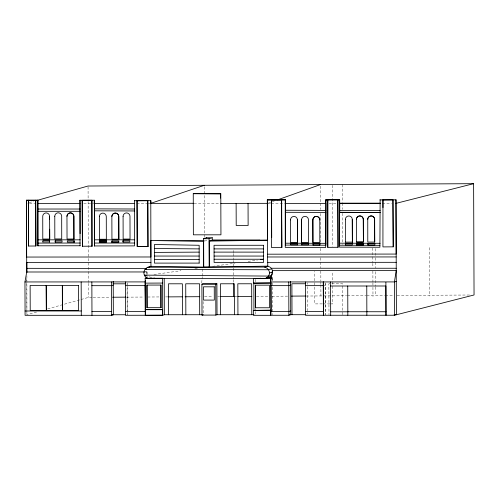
<?xml version="1.0" encoding="UTF-8"?>
<svg xmlns="http://www.w3.org/2000/svg" width="499" height="499" viewBox="0 0 499 499"><rect width="100%" height="100%" fill="white"/><g stroke="black" fill="none" stroke-linecap="round" stroke-linejoin="round"><path stroke-width="0.37" stroke-dasharray="2.5 1.87" d="M201.746 282.839L201.995 279.764M202.058 278.997L202.238 276.689M202.301 275.916L202.918 268.225M146.581 274.238L147.018 271.35A5.994 5.957 73 0 1 147.261 270.146M268.294 203.149L274.818 200.766M204.384 241.167L206.729 240.456L204.272 240.493M143.943 272.292L147.018 271.35A5.763 5.726 73 0 0 147.448 274.182M29.142 202.656L33.614 201.39M26.778 282.945L26.902 314.75L37.294 311.844M47.679 308.912L80.339 299.687M81.081 299.481L88.498 297.385L92.396 297.36M153.954 274.481L180.969 270.726M194.859 268.793L198.721 268.256M212.611 266.323L234.992 263.21M248.115 261.389L257.372 260.098M93.17 297.354L110.304 297.248M126.659 297.148L143.787 297.042M147.685 297.017L159.362 296.942M165.593 296.905L167.932 296.893M204.515 296.662L213.054 296.612M217.707 296.581L219.261 296.568M234.779 296.475L237.112 296.462M256.511 296.337L268.15 296.269M272.03 296.244L288.328 296.138M306.18 296.032L346.574 295.776M347.354 295.77L366.004 295.658M366.784 295.651L384.66 295.539M385.44 295.533L393.212 295.483M397.098 295.458L470.164 295.003M194.074 203.268L219.803 203.268M29.51 203.411L34.83 203.405M83.788 203.392L93.606 203.386M136.888 203.355L146.931 203.349M147.698 203.349L150.018 203.349M268.312 203.411L270.558 203.405M271.306 203.405L284.761 203.405M328.997 203.392L336.65 203.386M382.409 203.374L391.459 203.374M145.434 271.961L146.987 271.961L147.012 277.619M272.654 277.694L272.622 281.386L272.573 278.479M322.31 303.897L314.819 303.897L314.694 271.362M323.059 303.897L329.802 303.897M330.55 303.897L332.796 303.897L332.677 271.362M323.277 285.64L325.167 285.646M429.396 247.604L429.583 296.038M375.604 248.602L375.635 257.054M375.641 257.827L375.678 267.82M375.691 271.662L375.753 286.27M375.753 287.037L375.784 295.495M372.79 248.047L372.847 262.655M372.847 263.422L372.865 267.271M372.878 271.113L372.921 281.873M372.921 282.646L372.94 286.488M372.94 287.256L372.978 296.481M342.345 184.586L342.414 202.432M342.414 203.212L342.439 209.418M342.457 213.298L342.576 244.342M342.825 314.719L342.707 283.788L328.86 283.788L328.978 314.726M332.434 185.322L332.671 246.631M325.167 282.921L325.279 314.688L325.161 283.507M320.495 186.196L320.558 202.544M320.564 203.318L320.589 209.549M320.601 213.441L320.72 243.013M320.738 248.465L320.757 253.13M320.776 257.802L320.813 267.919M320.826 271.032L320.863 281.149M320.869 281.929L320.876 284.262M320.882 285.041L320.926 295.938M307.303 282.852L307.309 284.33M307.322 286.619L307.415 310.715M307.421 312.773L307.428 314.052M272.629 282.933L272.753 314.701M255.357 279.297L255.369 283.145M255.469 308.55L255.476 310.858M255.482 311.632L255.494 314.707M233.307 250.479L233.32 252.787M233.32 253.554L233.345 259.705M233.345 260.478L233.357 262.78M233.357 263.553L233.376 267.395M233.376 268.163L233.42 278.929M233.42 279.696L233.432 282.771M204.284 186.844L204.478 237.349M203.13 301.577L203.174 313.952M127.195 282.858L127.201 284.349M127.214 286.619L127.32 314.75M127.07 283.812L127.195 314.75M88.067 186.794L88.123 200.81M88.123 201.59L88.348 257.665M88.348 258.445L88.442 282.584M88.448 283.363L88.498 297.385M26.759 278.504L26.771 281.392M26.902 275.779L26.902 314.75M151.79 277.619A5.763 5.726 73 0 1 149.182 276.458"/><path stroke-width="0.75" d="M366.859 315.243L366.765 285.996M264.894 278.61A5.807 5.77 73 0 0 264.732 267.214L267.813 266.273A5.807 5.77 73 0 1 271.225 268.256L271.631 268.799A5.807 5.77 73 0 1 272.429 270.645L272.473 273.115M305.413 281.954L305.538 315.268L394.547 315.237L394.428 281.916L270.732 281.96L272.429 270.645L396.25 270.608L394.403 281.923L396.293 281.349M113.223 281.392L113.348 314.75L111.527 315.312L25.081 315.312L24.95 281.954L26.734 271.999L26.453 200.218L37.855 200.218L37.905 245.814L37.855 200.218M145.209 281.916L145.44 280.619M193.256 193.674L220.795 193.793L220.945 234.817L193.363 234.817L193.256 193.674L220.795 193.793M193.294 203.268L150.586 203.411L204.278 185.291M277.718 199.812L320.489 184.568L473.613 183.676L474.05 294.978L394.547 315.237M26.453 200.218L26.547 257.054L150.923 256.979L150.779 200.635L150.792 203.343M37.862 211.314L80.002 211.302M80.046 245.801L79.996 200.23L80.09 233.663M82.21 200.317L82.391 246.238L82.21 200.317L91.984 200.261L91.984 246.238L91.804 200.317M94.348 200.224L94.23 203.43L134.543 203.367L134.505 245.895L94.473 245.945L94.348 200.224L79.871 200.267M49.688 229.222L49.719 239.04L42.789 239.052L42.739 216.379A3.468 3.449 73 0 1 46.145 212.923A3.468 3.449 73 0 1 49.607 216.391L49.651 219.404M54.747 216.285L54.784 216.273A3.468 3.449 73 0 1 58.221 212.805A3.468 3.449 73 0 1 61.683 216.273L61.726 238.946L54.828 238.946L54.784 216.273M66.96 216.373L66.997 216.36A3.468 3.449 73 0 1 70.434 212.892A3.468 3.449 73 0 1 73.896 216.36L73.939 239.033L73.858 216.373A3.468 3.449 73 0 0 70.396 212.905A3.468 3.449 73 0 0 66.96 216.373L67.041 239.033L73.977 239.021M134.374 203.417L134.562 200.648M137.032 200.766L137.213 246.494L137.032 200.766L147.891 200.704L148.072 246.431L137.213 246.494M99.357 216.603L99.382 216.591A3.468 3.449 73 0 1 102.819 213.123A3.468 3.449 73 0 1 106.281 216.591L106.337 239.258L99.438 239.258L99.382 216.591M111.863 216.547L111.888 216.541A3.468 3.449 73 0 1 115.325 213.073A3.468 3.449 73 0 1 118.793 216.541L118.843 239.208L118.762 216.547A3.468 3.449 73 0 0 115.3 213.079A3.468 3.449 73 0 0 111.863 216.547L111.944 239.208L118.874 239.196M38.011 239.832L80.152 239.819M123.06 216.404L123.085 216.398A3.468 3.449 73 0 1 126.521 212.93A3.468 3.449 73 0 1 129.983 216.398L130.039 239.065L123.141 239.065L123.085 216.398M49.719 239.04L49.607 216.391M28.493 246.038L28.412 200.255L28.493 246.038L35.897 246.007L35.716 200.255L35.897 246.007M37.893 243.088L80.164 243.038M49.651 240.674L49.601 241.946L49.651 240.674L42.845 240.674L42.852 241.928M55.233 240.842L55.239 242.096L55.233 240.842L62.088 240.824L62.038 242.096L55.239 242.096M74.133 240.855L74.133 242.115L74.133 240.855L67.328 240.855L67.334 242.115L74.189 242.096M99.6 240.811L106.455 240.792L106.406 242.065L99.607 242.065L99.6 240.811L106.455 240.792M99.607 242.065L106.406 242.065M94.473 245.945L94.642 239.819L134.574 239.807M111.976 240.905L111.982 242.158L111.976 240.905L118.837 240.886L118.781 242.158L111.982 242.158M123.01 240.78L129.865 240.761L129.815 242.04L123.01 242.04L123.01 240.78L123.066 242.021M118.781 242.158L112.038 242.146M394.091 314.669L396.412 314.688L395.975 199.818L396.187 254.066L267.501 254.191L267.289 199.912L285.49 199.825L285.478 245.24M271.406 199.962L281.667 199.912L281.841 247.566L271.575 247.616L271.568 199.912L271.706 237.574M220.832 203.392L267.57 203.336M154.721 278.18L148.714 278.561A5.763 5.726 73 0 1 144.698 275.766L144.373 275.124A5.763 5.726 73 0 1 143.943 272.292A5.994 5.957 73 0 1 147.879 267.246L203.748 267.233L203.648 241.397L150.729 240.512L203.623 240.456M267.289 199.912L285.49 199.825M380.132 199.818L379.901 247.248L339.463 247.117L339.694 199.812L325.928 199.812L325.691 247.485L285.26 247.354L285.241 203.486L325.941 203.392L325.916 245.371M285.509 212.293L325.903 212.437M203.548 267.146L264.732 267.071L267.813 266.123L203.548 267.146L203.436 238.728L206.717 237.724M203.436 238.728L209.069 238.722L212.349 237.724L206.586 237.761M325.672 203.473L325.928 199.812M325.66 199.893L339.694 199.812M209.387 267.084L209.281 241.104L212.362 240.162L259.917 240.15M290.48 219.909L290.518 219.897A3.468 3.449 73 0 1 293.955 216.429A3.468 3.449 73 0 1 297.416 219.897L297.46 242.57L297.416 219.897M301.558 219.834L301.602 242.508L308.544 242.495L308.457 219.834A3.468 3.449 73 0 0 304.995 216.366A3.468 3.449 73 0 0 301.558 219.834L301.602 242.508M147.879 267.246L150.954 266.304L203.748 267.233M146.226 269.061L144.997 269.441L268.549 269.741L271.631 268.799M312.848 219.853L312.892 219.841A3.468 3.449 73 0 1 316.329 216.373A3.468 3.449 73 0 1 319.79 219.841L319.828 242.514L312.929 242.514L312.848 219.853A3.468 3.449 73 0 1 316.285 216.385A3.468 3.449 73 0 1 319.747 219.853L319.79 219.841M339.638 245.508L339.626 212.325L380.151 212.424M382.764 199.962L393.05 199.899L393.218 246.849L382.933 246.905L382.951 199.899L382.983 207.615M113.242 285.122L111.42 285.678L91.866 285.678M267.445 240.225L209.281 241.104M125.386 281.916L125.517 315.299L162.73 315.231L162.605 283.058L145.178 283.139L145.19 278.249L147.012 277.694M148.714 278.561L149.943 278.18M345.333 219.473L345.383 219.454A3.468 3.449 73 0 1 348.82 215.986A3.468 3.449 73 0 1 352.282 219.454L352.363 242.115L352.282 219.454M153.492 278.561L154.721 278.255M145.178 283.139L145.521 309.873M161.121 278.629L162.587 278.18M356.373 219.41L356.423 219.392A3.468 3.449 73 0 1 359.86 215.924A3.468 3.449 73 0 1 363.322 219.392L363.391 242.052L356.454 242.065L356.423 219.392A3.468 3.449 73 0 1 359.81 215.942A3.468 3.449 73 0 1 363.272 219.41L363.403 242.052L356.454 242.065M146.98 285.079L147.062 307.683L146.98 285.079L160.921 285.066L160.959 307.683L160.921 285.066M367.751 219.398L367.701 219.417A3.468 3.449 73 0 1 371.137 215.942A3.468 3.449 73 0 1 374.599 219.417L374.68 242.071L367.782 242.071L367.751 219.398A3.468 3.449 73 0 1 371.194 215.93A3.468 3.449 73 0 1 374.655 219.398L374.737 242.059M290.618 243.568L297.473 243.549L297.479 244.803L290.624 244.822L290.674 243.549M162.605 283.058L162.35 278.255L145.159 278.255M281.841 247.566L281.498 199.962M297.423 243.568L297.423 244.822M301.689 243.549L301.695 244.803L301.689 243.549L308.55 243.531L308.494 244.803L301.695 244.803M267.501 254.191L267.813 266.273M312.929 242.514L312.892 219.841M312.985 244.953L319.79 244.953L319.847 243.674L313.041 243.674L313.048 244.934M319.847 243.674L319.79 244.953M201.895 284.143L203.056 283.788L216.903 283.788L217.028 314.719L215.861 315.075L202.014 315.081L201.895 284.143L215.743 284.143L216.903 283.788M327.768 247.342L327.768 199.893L327.768 247.342L338.035 247.292L337.86 199.893L338.035 247.292M345.383 219.454L345.464 242.115M345.458 243.643L352.319 243.624L352.263 244.903L345.464 244.903L345.458 243.643L345.464 244.903M356.604 243.612L363.465 243.593L363.409 244.866L356.61 244.866L356.604 243.612L356.61 244.866M269.51 272.922L272.585 271.98M363.409 244.866L356.666 244.847M368.037 243.699L368.044 244.953L368.037 243.699L374.892 243.68L374.849 244.953L368.044 244.953M260.584 278.224L259.355 278.598M162.443 309.661L145.253 309.661L162.443 309.661L162.462 315.312M271.98 277.943L270.633 278.355L253.373 278.361L253.392 283.145L271.107 283.002L271.207 309.455M255.469 285.172L255.6 307.764L269.497 307.764L269.416 285.16L255.469 285.172L255.6 307.764M270.732 281.96L270.895 315.268L288.871 315.268L290.73 314.701L290.611 281.386M202.014 315.081L203.18 314.726L164.339 314.738L162.73 315.231L145.278 315.318L145.159 285.646M253.392 283.145L271.107 283.002M393.218 246.849L392.856 199.962M290.624 285.079L288.765 285.646L270.776 285.653M253.473 310.384L271.213 310.235L253.473 310.384L253.492 315.324L270.751 315.318L270.732 310.378M290.717 310.921L288.852 311.488L270.882 311.495M26.466 203.411L26.902 203.286M37.344 200.336L88.067 186.015L320.489 184.568M395.988 203.367L473.613 183.676M271.288 275.673L268.599 276.078L144.373 275.124M144.698 275.766L146.238 275.554M260.459 259.667L263.547 259.243L214.096 259.243M154.447 252.413L199.163 252.114M112.643 297.236L125.879 297.148M168.706 296.886L182.728 296.799M185.06 296.78L199.856 296.693M220.04 296.568L234.779 296.475M237.886 296.456L251.858 296.369M291.435 296.119L305.4 296.032M379.864 199.899L395.975 199.818M26.328 200.261L37.731 200.255M134.368 200.71L150.779 200.635M380.144 203.155L339.713 203.168L339.713 212.293M37.868 203.405L80.008 203.392M339.713 203.386L380.144 203.374M37.893 209.037L80.033 209.025M42.795 241.946L49.657 241.928M345.414 242.127L352.363 242.115M297.498 242.558L290.561 242.57L290.518 219.897M94.592 243.038L134.431 243.025M37.905 245.814L80.177 245.764M82.391 246.238L92.159 246.182M137.4 246.437L148.072 246.431M214.052 248.895L263.547 248.895M214.065 252.114L263.547 252.114M154.447 256.056L199.163 256.056M214.083 256.056L263.547 256.056M267.776 256.979L396.2 256.941M154.447 259.58L199.163 259.58M26.697 262.399L150.941 262.362M267.795 262.362L396.218 262.324M271.225 268.256L396.243 268.256M26.734 271.999L144.66 271.961M271.911 277.694L267.951 277.694L264.875 278.635L153.492 278.629M266.572 277.75L271.812 277.75M24.956 281.954L145.215 281.91L145.346 315.293M113.236 283.819L125.536 283.812M305.731 283.756L291.884 283.763L292.009 314.701M125.399 285.646L145.234 285.646M305.425 285.646L323.277 285.64M330.569 286.008L385.895 285.996L385.989 315.243L385.895 282.309M147.062 307.683L161.002 307.671M25.062 310.996L81.275 310.977M91.897 311.488L111.508 311.488M125.505 311.495L145.253 311.488M305.525 311.488L323.377 311.482M347.828 311.738L366.859 311.738M366.958 311.738L385.989 311.738M330.669 311.8L347.828 311.788L347.828 315.256M125.654 314.75L111.788 314.75L113.348 314.75M217.028 314.719L254.01 314.707M289.233 314.701L305.856 314.694M26.721 268.331L146.519 268.493M94.492 208.863L134.543 209.012M339.713 210.391L380.144 210.522M285.509 210.26L325.941 210.391M94.504 210.815L134.543 210.958M339.626 212.325L380.057 212.455M339.638 243.181L380.07 243.306M285.478 243.194L325.916 243.325M285.26 245.078L325.691 245.209M339.463 245.209L379.895 245.34M154.447 248.521L199.163 248.895M347.728 285.996L347.828 311.788M339.432 199.893L339.445 203.467M330.55 281.941L330.681 315.262M288.746 281.954L288.871 315.268M285.228 199.906L285.241 203.486M270.633 278.355L270.651 283.139M267.551 199.831L267.57 203.411M267.439 203.374L267.583 240.181L212.231 240.2L212.225 237.761M253.841 283.002L253.947 310.241M251.789 314.707L251.671 283.775L237.823 283.781L237.942 314.713M248.047 203.38L248.128 225.461L236.208 225.461L236.127 203.455M234.436 314.713L234.318 283.781L220.471 283.781L220.589 314.719M233.438 283.538L233.488 296.612M220.546 193.674L220.564 198.103M215.743 284.143L215.861 315.075M209.069 238.722L209.181 267.146M199.694 314.726L199.575 283.788L185.728 283.794L185.846 314.732M182.472 314.732L182.353 283.794L168.506 283.8L168.625 314.738M164.202 278.461L164.339 314.738M150.698 200.667L150.71 203.374M150.854 240.468L150.954 266.304A5.994 5.957 73 0 0 149.344 267.177M147.704 200.76L147.885 246.487M111.402 281.954L111.527 315.312M99.657 240.792L99.657 242.046M94.473 203.374L94.598 245.907M91.853 281.954L91.972 315.312M81.169 281.954L81.287 315.312M46.251 285.465L46.338 310.453L46.189 285.465M26.902 262.53L26.902 272.66M272.261 273.932A5.807 5.77 73 0 1 267.969 277.669M323.302 281.941L323.396 315.268L323.302 281.941M263.547 245.283L214.04 245.283L214.108 262.424L263.547 262.424L263.547 245.283M199.163 263.104L154.447 263.104L154.447 244.498L199.163 245.283L199.163 263.104M62.306 285.465L30.133 285.465L30.221 310.459L62.4 310.453L62.306 285.465M78.486 285.515L62.425 285.515L62.518 310.503L78.574 310.503L78.486 285.515M214.258 286.819L203.492 286.819L203.536 300.086L214.308 300.086L214.258 286.819"/></g></svg>
